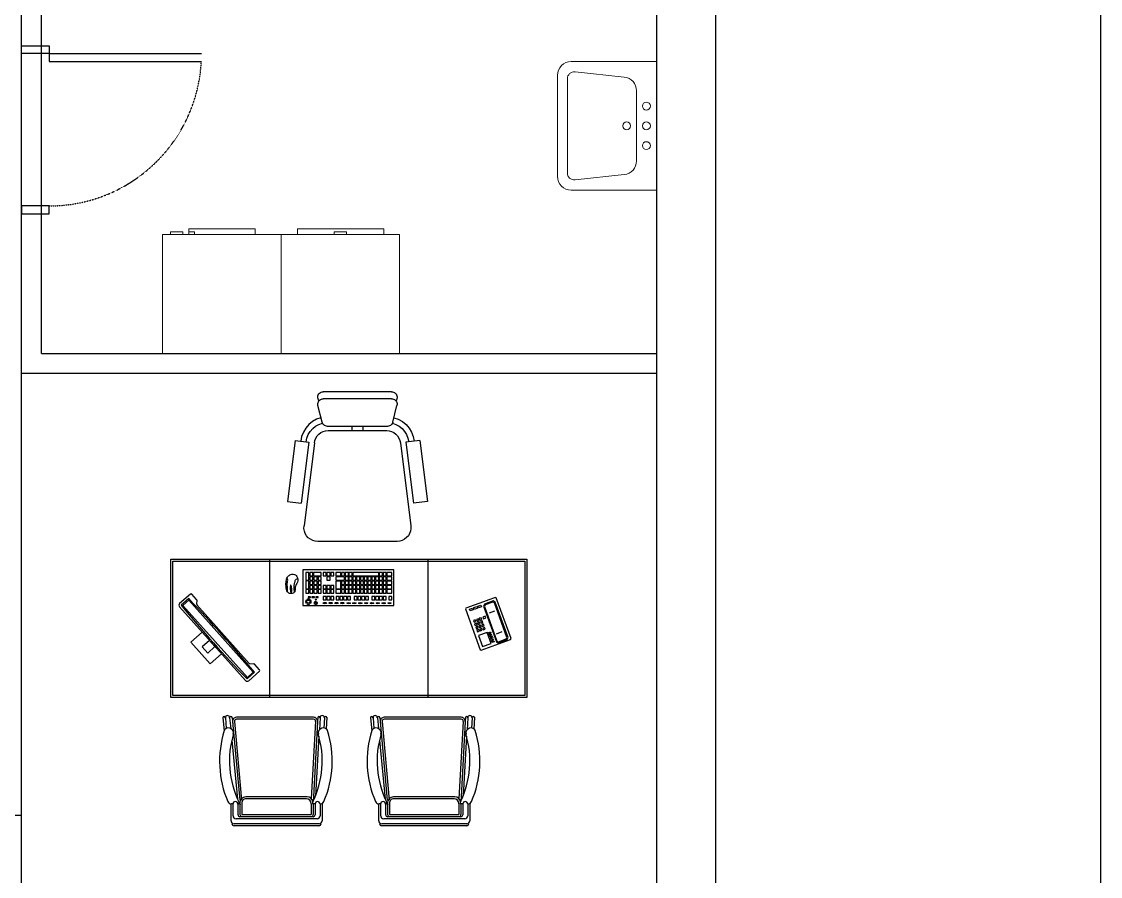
# Model space of a CAD drawing. Header units: millimetres. Extents: x 266 to 2266, y 192 to 2476.
# Drawn here: x 1720 to 2266, y 1194 to 1626 of the extents above; entities that cross this region are included whole.
import ezdxf

# ---------------------------------------------------------------- set-up
doc = ezdxf.new("R2010")
doc.units = ezdxf.units.MM
doc.linetypes.add('TRATTEGGIATA2', pattern=[0.375, 0.25, -0.125])
doc.layers.add('A-DOOR-FULL', color=4, linetype='Continuous', lineweight=25)
doc.layers.add('A-FURN', color=8, linetype='Continuous', lineweight=18)
for name, color, linetype in [('ARREDI_interni', 175, 'Continuous'), ('ARREDI_salotto', 175, 'Continuous'), ('COMPUTER aw DESK', 175, 'Continuous'), ('Wall', 43, 'Continuous')]:
    doc.layers.add(name, color=color, linetype=linetype)

msp = doc.modelspace()

# ---------------------------------------------------------------- hatches: boundary and pattern name
at = {"layer": 'ARREDI_interni'}
h = msp.add_hatch(color=256, dxfattribs=at)
edge = h.paths.add_edge_path()
edge.add_ellipse((1856.7, 1338.84), major_axis=(-0.062, 0.734), ratio=0.281582, start_angle=0, end_angle=360)

# ---------------------------------------------------------------- linework, layer by layer
msp.add_line((2266.06, 2191.56), (2266.06, 191.56))
at = {"layer": 'A-DOOR-FULL', "color": 2}
for p, q in [((1734.47, 1609.64), (1734.47, 1605.64)), ((1734.47, 1609.64), (1811.47, 1609.64)), ((1734.47, 1605.64), (1811.47, 1605.64)), ((1734.47, 1532.64), (1720.47, 1532.64)), ((1720.47, 1532.64), (1720.47, 1528.64)), ((1720.47, 1528.64), (1734.47, 1528.64)), ((1734.47, 1528.64), (1734.47, 1532.64))]:
    msp.add_line(p, q, dxfattribs=at)
msp.add_lwpolyline([(1720.47, 1613.64), (1734.47, 1613.64), (1734.47, 1609.64), (1720.47, 1609.64)], close=True, dxfattribs=at)
at = {"layer": 'A-DOOR-FULL', "color": 251, "linetype": 'TRATTEGGIATA2', "ltscale": 0.25}
msp.add_arc((1734.47, 1609.64), 77, 270, 357.0223, dxfattribs=at)
at = {"layer": 'A-FURN'}
for p, q in [((2041.48, 1605.61), (1998.48, 1605.61)), ((2041.48, 1540.61), (2041.48, 1605.61)), ((1991.48, 1598.61), (1991.48, 1547.61)), ((1998.48, 1540.61), (2041.48, 1540.61)), ((1791.67, 1518.11), (1804.67, 1518.11)), ((1791.67, 1518.11), (1791.67, 1458.11)), ((1795.83, 1519.61), (1802.05, 1519.61)), ((1795.83, 1518.11), (1795.83, 1519.61)), ((1802.05, 1518.11), (1802.05, 1519.61)), ((1838.67, 1518.11), (1804.67, 1518.11)), ((1804.98, 1518.11), (1804.98, 1521.11)), ((1804.98, 1521.11), (1838.67, 1521.11)), ((1807.98, 1519.61), (1804.98, 1519.61)), ((1807.98, 1518.11), (1807.98, 1519.61)), ((1838.67, 1521.11), (1838.67, 1518.11)), ((1838.67, 1518.11), (1851.67, 1518.11)), ((1851.67, 1458.11), (1851.67, 1518.11)), ((1851.67, 1518.11), (1864.67, 1518.11)), ((1851.67, 1518.11), (1851.67, 1458.11)), ((1859.98, 1518.11), (1859.98, 1521.11)), ((1859.98, 1521.11), (1903.67, 1521.11)), ((1898.67, 1518.11), (1864.67, 1518.11)), ((1878.56, 1519.61), (1884.78, 1519.61)), ((1878.56, 1518.11), (1878.56, 1519.61)), ((1884.78, 1518.11), (1884.78, 1519.61)), ((1898.67, 1518.11), (1911.67, 1518.11)), ((1903.67, 1521.11), (1903.67, 1518.11)), ((1911.67, 1518.11), (1911.67, 1458.11))]:
    msp.add_line(p, q, dxfattribs=at)
msp.add_lwpolyline([(2031.48, 1590.8, 0.38338), (2025.22, 1597.76), (2000.35, 1600.41, 0.445735), (1996.48, 1596.93), (1996.48, 1549.29, 0.445735), (2000.35, 1545.81), (2025.22, 1548.47, 0.38338), (2031.48, 1555.43)], format="xyb", close=True, dxfattribs=at)
for centre in [(2036.48, 1583.11), (2026.48, 1573.11), (2036.48, 1573.11), (2036.48, 1563.11)]:
    msp.add_circle(centre, 2, dxfattribs=at)
for centre, start, end in [((1998.48, 1598.61), 90, 180), ((1998.48, 1547.61), 180, 270)]:
    msp.add_arc(centre, 7, start, end, dxfattribs=at)
at = {"layer": 'ARREDI_interni'}
for p, q in [((1795.92, 1284.1), (1795.92, 1354.1)), ((1795.92, 1354.1), (1975.92, 1354.1)), ((1796.92, 1285.1), (1796.92, 1353.1)), ((1796.92, 1353.1), (1974.92, 1353.1)), ((1845.92, 1354.1), (1845.92, 1284.1)), ((1925.92, 1354.1), (1925.92, 1284.1)), ((1974.92, 1353.1), (1974.92, 1285.1)), ((1975.92, 1354.1), (1975.92, 1284.1)), ((1862.72, 1348.68), (1862.72, 1330.68)), ((1908.72, 1348.68), (1862.72, 1348.68)), ((1908.72, 1330.68), (1908.72, 1348.68)), ((1864.16, 1347.29), (1864.16, 1343.49)), ((1865.76, 1347.29), (1864.16, 1347.29)), ((1864.16, 1343.49), (1865.76, 1343.49)), ((1864.16, 1343.14), (1864.16, 1339.07)), ((1865.76, 1343.14), (1864.16, 1343.14)), ((1865.76, 1343.49), (1865.76, 1347.29)), ((1865.76, 1339.07), (1865.76, 1343.14)), ((1866.24, 1347.29), (1866.24, 1345.56)), ((1867.83, 1347.29), (1866.24, 1347.29)), ((1866.24, 1345.56), (1867.83, 1345.56)), ((1866.24, 1345.13), (1866.24, 1343.4)), ((1867.83, 1345.13), (1866.24, 1345.13)), ((1866.24, 1343.4), (1867.83, 1343.4)), ((1866.24, 1342.97), (1866.24, 1341.24)), ((1867.83, 1342.97), (1866.24, 1342.97)), ((1867.83, 1345.56), (1867.83, 1347.29)), ((1867.83, 1343.4), (1867.83, 1345.13)), ((1867.83, 1341.24), (1867.83, 1342.97)), ((1868.15, 1347.29), (1868.15, 1345.56)), ((1871.99, 1347.29), (1868.15, 1347.29)), ((1868.15, 1345.56), (1871.99, 1345.56)), ((1868.31, 1345.13), (1868.31, 1343.4)), ((1869.91, 1345.13), (1868.31, 1345.13)), ((1868.31, 1343.4), (1869.91, 1343.4)), ((1868.31, 1342.97), (1868.31, 1341.24)), ((1869.91, 1342.97), (1868.31, 1342.97)), ((1869.91, 1343.4), (1869.91, 1345.13)), ((1869.91, 1341.24), (1869.91, 1342.97)), ((1870.39, 1345.13), (1870.39, 1343.4)), ((1871.99, 1345.13), (1870.39, 1345.13)), ((1870.39, 1343.4), (1871.99, 1343.4)), ((1870.39, 1342.97), (1870.39, 1341.24)), ((1871.99, 1342.97), (1870.39, 1342.97)), ((1871.99, 1345.56), (1871.99, 1347.29)), ((1871.99, 1343.4), (1871.99, 1345.13)), ((1871.99, 1341.24), (1871.99, 1342.97)), ((1872.95, 1347.29), (1872.95, 1345.56)), ((1874.54, 1347.29), (1872.95, 1347.29)), ((1872.95, 1345.56), (1874.54, 1345.56)), ((1874.54, 1345.56), (1874.54, 1347.29)), ((1874.86, 1347.29), (1874.86, 1345.56)), ((1876.46, 1347.29), (1874.86, 1347.29)), ((1874.86, 1345.56), (1876.46, 1345.56)), ((1874.86, 1345.13), (1874.86, 1343.4)), ((1876.46, 1345.13), (1874.86, 1345.13)), ((1874.86, 1343.4), (1876.46, 1343.4)), ((1876.46, 1345.56), (1876.46, 1347.29)), ((1876.46, 1343.4), (1876.46, 1345.13)), ((1876.78, 1347.29), (1876.78, 1345.56)), ((1878.38, 1347.29), (1876.78, 1347.29)), ((1876.78, 1345.56), (1878.38, 1345.56)), ((1878.38, 1345.56), (1878.38, 1347.29)), ((1879.33, 1347.29), (1879.33, 1345.56)), ((1881.89, 1347.29), (1879.33, 1347.29)), ((1879.33, 1345.56), (1881.89, 1345.56)), ((1879.33, 1345.1), (1879.33, 1343.37)), ((1883.81, 1345.1), (1879.33, 1345.1)), ((1879.33, 1343.37), (1883.81, 1343.37)), ((1879.33, 1342.91), (1879.33, 1339.1)), ((1881.89, 1342.91), (1879.33, 1342.91)), ((1881.89, 1345.56), (1881.89, 1347.29)), ((1881.89, 1339.1), (1881.89, 1342.91)), ((1882.21, 1347.29), (1882.21, 1345.56)), ((1883.81, 1347.29), (1882.21, 1347.29)), ((1882.21, 1345.56), (1883.81, 1345.56)), ((1882.21, 1342.97), (1882.21, 1341.24)), ((1883.81, 1342.97), (1882.21, 1342.97)), ((1883.81, 1345.56), (1883.81, 1347.29)), ((1883.81, 1343.37), (1883.81, 1345.1)), ((1883.81, 1341.24), (1883.81, 1342.97)), ((1884.13, 1347.29), (1884.13, 1345.56)), ((1885.72, 1347.29), (1884.13, 1347.29)), ((1884.13, 1345.56), (1885.72, 1345.56)), ((1884.13, 1345.13), (1884.13, 1343.4)), ((1885.72, 1345.13), (1884.13, 1345.13)), ((1884.13, 1343.4), (1885.72, 1343.4)), ((1884.13, 1342.97), (1884.13, 1341.24)), ((1885.72, 1342.97), (1884.13, 1342.97)), ((1885.72, 1345.56), (1885.72, 1347.29)), ((1885.72, 1343.4), (1885.72, 1345.13)), ((1885.72, 1341.24), (1885.72, 1342.97)), ((1886.04, 1347.29), (1886.04, 1345.56)), ((1887.64, 1347.29), (1886.04, 1347.29)), ((1886.04, 1345.56), (1887.64, 1345.56)), ((1886.04, 1345.13), (1886.04, 1343.4)), ((1887.64, 1345.13), (1886.04, 1345.13)), ((1886.04, 1343.4), (1887.64, 1343.4)), ((1886.04, 1342.97), (1886.04, 1341.24)), ((1887.64, 1342.97), (1886.04, 1342.97)), ((1887.64, 1345.56), (1887.64, 1347.29)), ((1887.64, 1343.4), (1887.64, 1345.13)), ((1887.64, 1341.24), (1887.64, 1342.97)), ((1887.96, 1347.29), (1887.96, 1345.56)), ((1901.06, 1347.29), (1887.96, 1347.29)), ((1887.96, 1345.56), (1901.06, 1345.56)), ((1887.96, 1345.13), (1887.96, 1343.4)), ((1889.56, 1345.13), (1887.96, 1345.13)), ((1887.96, 1343.4), (1889.56, 1343.4)), ((1887.96, 1342.97), (1887.96, 1341.24)), ((1889.56, 1342.97), (1887.96, 1342.97)), ((1889.56, 1343.4), (1889.56, 1345.13)), ((1889.56, 1341.24), (1889.56, 1342.97)), ((1889.88, 1345.13), (1889.88, 1343.4)), ((1891.47, 1345.13), (1889.88, 1345.13)), ((1889.88, 1343.4), (1891.47, 1343.4)), ((1889.88, 1342.97), (1889.88, 1341.24)), ((1891.47, 1342.97), (1889.88, 1342.97)), ((1891.47, 1343.4), (1891.47, 1345.13)), ((1891.47, 1341.24), (1891.47, 1342.97)), ((1891.79, 1345.13), (1891.79, 1343.4)), ((1893.39, 1345.13), (1891.79, 1345.13)), ((1891.79, 1343.4), (1893.39, 1343.4)), ((1891.79, 1342.97), (1891.79, 1341.24)), ((1893.39, 1342.97), (1891.79, 1342.97)), ((1893.39, 1343.4), (1893.39, 1345.13)), ((1893.39, 1341.24), (1893.39, 1342.97)), ((1893.71, 1345.13), (1893.71, 1343.4)), ((1895.31, 1345.13), (1893.71, 1345.13)), ((1893.71, 1343.4), (1895.31, 1343.4)), ((1893.71, 1342.97), (1893.71, 1341.24)), ((1895.31, 1342.97), (1893.71, 1342.97)), ((1895.31, 1343.4), (1895.31, 1345.13)), ((1895.31, 1341.24), (1895.31, 1342.97)), ((1895.63, 1345.13), (1895.63, 1343.4)), ((1897.22, 1345.13), (1895.63, 1345.13)), ((1895.63, 1343.4), (1897.22, 1343.4)), ((1895.63, 1342.97), (1895.63, 1341.24)), ((1897.22, 1342.97), (1895.63, 1342.97)), ((1897.22, 1343.4), (1897.22, 1345.13)), ((1897.22, 1341.24), (1897.22, 1342.97)), ((1897.54, 1345.13), (1897.54, 1343.4)), ((1899.14, 1345.13), (1897.54, 1345.13)), ((1897.54, 1343.4), (1899.14, 1343.4)), ((1897.54, 1342.97), (1897.54, 1341.24)), ((1899.14, 1342.97), (1897.54, 1342.97)), ((1899.14, 1343.4), (1899.14, 1345.13)), ((1899.14, 1341.24), (1899.14, 1342.97)), ((1899.46, 1345.13), (1899.46, 1343.4)), ((1901.06, 1345.13), (1899.46, 1345.13)), ((1899.46, 1343.4), (1901.06, 1343.4)), ((1899.46, 1342.97), (1899.46, 1341.24)), ((1901.06, 1342.97), (1899.46, 1342.97)), ((1901.06, 1345.56), (1901.06, 1347.29)), ((1901.06, 1343.4), (1901.06, 1345.13)), ((1901.06, 1341.24), (1901.06, 1342.97)), ((1901.38, 1347.29), (1901.38, 1345.56)), ((1902.97, 1347.29), (1901.38, 1347.29)), ((1901.38, 1345.56), (1902.97, 1345.56)), ((1901.38, 1345.13), (1901.38, 1343.4)), ((1902.97, 1345.13), (1901.38, 1345.13)), ((1901.38, 1343.4), (1902.97, 1343.4)), ((1901.38, 1342.97), (1901.38, 1341.24)), ((1902.97, 1342.97), (1901.38, 1342.97)), ((1902.97, 1345.56), (1902.97, 1347.29)), ((1902.97, 1343.4), (1902.97, 1345.13)), ((1902.97, 1341.24), (1902.97, 1342.97)), ((1903.29, 1347.29), (1903.29, 1345.56)), ((1904.89, 1347.29), (1903.29, 1347.29)), ((1903.29, 1345.56), (1904.89, 1345.56)), ((1903.29, 1345.13), (1903.29, 1343.4)), ((1904.89, 1345.13), (1903.29, 1345.13)), ((1903.29, 1343.4), (1904.89, 1343.4)), ((1903.29, 1342.97), (1903.29, 1341.24)), ((1904.89, 1342.97), (1903.29, 1342.97)), ((1904.89, 1345.56), (1904.89, 1347.29)), ((1904.89, 1343.4), (1904.89, 1345.13)), ((1904.89, 1341.24), (1904.89, 1342.97)), ((1905.21, 1347.29), (1905.21, 1345.56)), ((1907.76, 1347.29), (1905.21, 1347.29)), ((1905.21, 1345.56), (1907.76, 1345.56)), ((1905.21, 1345.13), (1905.21, 1343.4)), ((1907.76, 1345.13), (1905.21, 1345.13)), ((1905.21, 1343.4), (1907.76, 1343.4)), ((1905.21, 1342.97), (1905.21, 1341.24)), ((1907.76, 1342.97), (1905.21, 1342.97)), ((1907.76, 1345.56), (1907.76, 1347.29)), ((1907.76, 1343.4), (1907.76, 1345.13)), ((1907.76, 1341.24), (1907.76, 1342.97)), ((1864.16, 1339.07), (1865.76, 1339.07)), ((1864.16, 1338.64), (1864.16, 1336.91)), ((1865.76, 1338.64), (1864.16, 1338.64)), ((1864.16, 1336.91), (1865.76, 1336.91)), ((1865.76, 1336.91), (1865.76, 1338.64)), ((1866.24, 1341.24), (1867.83, 1341.24)), ((1866.24, 1340.8), (1866.24, 1339.07)), ((1867.83, 1340.8), (1866.24, 1340.8)), ((1866.24, 1339.07), (1867.83, 1339.07)), ((1866.24, 1338.64), (1866.24, 1336.91)), ((1867.83, 1338.64), (1866.24, 1338.64)), ((1866.24, 1336.91), (1867.83, 1336.91)), ((1867.83, 1339.07), (1867.83, 1340.8)), ((1867.83, 1336.91), (1867.83, 1338.64)), ((1868.31, 1341.24), (1869.91, 1341.24)), ((1868.31, 1340.8), (1868.31, 1339.07)), ((1869.91, 1340.8), (1868.31, 1340.8)), ((1868.31, 1339.07), (1869.91, 1339.07)), ((1868.31, 1338.64), (1868.31, 1336.91)), ((1869.91, 1338.64), (1868.31, 1338.64)), ((1868.31, 1336.91), (1869.91, 1336.91)), ((1869.91, 1339.07), (1869.91, 1340.8)), ((1869.91, 1336.91), (1869.91, 1338.64)), ((1870.39, 1341.24), (1871.99, 1341.24)), ((1870.39, 1340.8), (1870.39, 1339.07)), ((1871.99, 1340.8), (1870.39, 1340.8)), ((1870.39, 1339.07), (1871.99, 1339.07)), ((1870.39, 1338.64), (1870.39, 1336.91)), ((1871.99, 1338.64), (1870.39, 1338.64)), ((1870.39, 1336.91), (1871.99, 1336.91)), ((1871.99, 1339.07), (1871.99, 1340.8)), ((1871.99, 1336.91), (1871.99, 1338.64)), ((1872.95, 1340.8), (1872.95, 1339.07)), ((1874.54, 1340.8), (1872.95, 1340.8)), ((1872.95, 1339.07), (1874.54, 1339.07)), ((1872.95, 1338.64), (1872.95, 1336.91)), ((1874.54, 1338.64), (1872.95, 1338.64)), ((1872.95, 1336.91), (1874.54, 1336.91)), ((1874.54, 1339.07), (1874.54, 1340.8)), ((1874.54, 1336.91), (1874.54, 1338.64)), ((1874.86, 1340.8), (1874.86, 1339.07)), ((1876.46, 1340.8), (1874.86, 1340.8)), ((1874.86, 1339.07), (1876.46, 1339.07)), ((1874.86, 1338.64), (1874.86, 1336.91)), ((1876.46, 1338.64), (1874.86, 1338.64)), ((1874.86, 1336.91), (1876.46, 1336.91)), ((1876.46, 1339.07), (1876.46, 1340.8)), ((1876.46, 1336.91), (1876.46, 1338.64)), ((1876.78, 1340.8), (1876.78, 1339.07)), ((1878.38, 1340.8), (1876.78, 1340.8)), ((1876.78, 1339.07), (1878.38, 1339.07)), ((1876.78, 1338.64), (1876.78, 1336.91)), ((1878.38, 1338.64), (1876.78, 1338.64)), ((1876.78, 1336.91), (1878.38, 1336.91)), ((1878.38, 1339.07), (1878.38, 1340.8)), ((1878.38, 1336.91), (1878.38, 1338.64)), ((1879.33, 1339.1), (1881.89, 1339.1)), ((1879.33, 1338.64), (1879.33, 1336.91)), ((1881.89, 1338.64), (1879.33, 1338.64)), ((1879.33, 1336.91), (1881.89, 1336.91)), ((1881.89, 1336.91), (1881.89, 1338.64)), ((1882.21, 1341.24), (1883.81, 1341.24)), ((1882.21, 1340.8), (1882.21, 1339.07)), ((1883.81, 1340.8), (1882.21, 1340.8)), ((1882.21, 1339.07), (1883.81, 1339.07)), ((1882.21, 1338.64), (1882.21, 1336.91)), ((1883.81, 1338.64), (1882.21, 1338.64)), ((1882.21, 1336.91), (1883.81, 1336.91)), ((1883.81, 1339.07), (1883.81, 1340.8)), ((1883.81, 1336.91), (1883.81, 1338.64)), ((1884.13, 1341.24), (1885.72, 1341.24)), ((1884.13, 1340.8), (1884.13, 1339.07)), ((1885.72, 1340.8), (1884.13, 1340.8)), ((1884.13, 1339.07), (1885.72, 1339.07)), ((1884.13, 1338.64), (1884.13, 1336.91)), ((1885.72, 1338.64), (1884.13, 1338.64)), ((1884.13, 1336.91), (1885.72, 1336.91)), ((1885.72, 1339.07), (1885.72, 1340.8)), ((1885.72, 1336.91), (1885.72, 1338.64)), ((1886.04, 1341.24), (1887.64, 1341.24)), ((1886.04, 1340.8), (1886.04, 1339.07)), ((1887.64, 1340.8), (1886.04, 1340.8)), ((1886.04, 1339.07), (1887.64, 1339.07)), ((1886.04, 1338.64), (1886.04, 1336.91)), ((1887.64, 1338.64), (1886.04, 1338.64)), ((1886.04, 1336.91), (1887.64, 1336.91)), ((1887.64, 1339.07), (1887.64, 1340.8)), ((1887.64, 1336.91), (1887.64, 1338.64)), ((1887.96, 1341.24), (1889.56, 1341.24)), ((1887.96, 1340.8), (1887.96, 1339.07)), ((1889.56, 1340.8), (1887.96, 1340.8)), ((1887.96, 1339.07), (1889.56, 1339.07)), ((1887.96, 1338.64), (1887.96, 1336.91)), ((1889.56, 1338.64), (1887.96, 1338.64)), ((1887.96, 1336.91), (1889.56, 1336.91)), ((1889.56, 1339.07), (1889.56, 1340.8)), ((1889.56, 1336.91), (1889.56, 1338.64)), ((1889.88, 1341.24), (1891.47, 1341.24)), ((1889.88, 1340.8), (1889.88, 1339.07)), ((1891.47, 1340.8), (1889.88, 1340.8)), ((1889.88, 1339.07), (1891.47, 1339.07)), ((1889.88, 1338.64), (1889.88, 1336.91)), ((1891.47, 1338.64), (1889.88, 1338.64)), ((1889.88, 1336.91), (1891.47, 1336.91)), ((1891.47, 1339.07), (1891.47, 1340.8)), ((1891.47, 1336.91), (1891.47, 1338.64)), ((1891.79, 1341.24), (1893.39, 1341.24)), ((1891.79, 1340.8), (1891.79, 1339.07)), ((1893.39, 1340.8), (1891.79, 1340.8)), ((1891.79, 1339.07), (1893.39, 1339.07)), ((1891.79, 1338.64), (1891.79, 1336.91)), ((1893.39, 1338.64), (1891.79, 1338.64)), ((1891.79, 1336.91), (1893.39, 1336.91)), ((1893.39, 1339.07), (1893.39, 1340.8)), ((1893.39, 1336.91), (1893.39, 1338.64)), ((1893.71, 1341.24), (1895.31, 1341.24)), ((1893.71, 1340.8), (1893.71, 1339.07)), ((1895.31, 1340.8), (1893.71, 1340.8)), ((1893.71, 1339.07), (1895.31, 1339.07)), ((1893.71, 1338.64), (1893.71, 1336.91)), ((1895.31, 1338.64), (1893.71, 1338.64)), ((1893.71, 1336.91), (1895.31, 1336.91)), ((1895.31, 1339.07), (1895.31, 1340.8)), ((1895.31, 1336.91), (1895.31, 1338.64)), ((1895.63, 1341.24), (1897.22, 1341.24)), ((1895.63, 1340.8), (1895.63, 1339.07)), ((1897.22, 1340.8), (1895.63, 1340.8)), ((1895.63, 1339.07), (1897.22, 1339.07)), ((1895.63, 1338.64), (1895.63, 1336.91)), ((1897.22, 1338.64), (1895.63, 1338.64)), ((1895.63, 1336.91), (1897.22, 1336.91)), ((1897.22, 1339.07), (1897.22, 1340.8)), ((1897.22, 1336.91), (1897.22, 1338.64)), ((1897.54, 1341.24), (1899.14, 1341.24)), ((1897.54, 1340.8), (1897.54, 1339.07)), ((1899.14, 1340.8), (1897.54, 1340.8)), ((1897.54, 1339.07), (1899.14, 1339.07)), ((1897.54, 1338.64), (1897.54, 1336.91)), ((1899.14, 1338.64), (1897.54, 1338.64)), ((1897.54, 1336.91), (1899.14, 1336.91)), ((1899.14, 1339.07), (1899.14, 1340.8)), ((1899.14, 1336.91), (1899.14, 1338.64)), ((1899.46, 1341.24), (1901.06, 1341.24)), ((1899.46, 1340.8), (1899.46, 1339.07)), ((1901.06, 1340.8), (1899.46, 1340.8)), ((1899.46, 1339.07), (1901.06, 1339.07)), ((1899.46, 1338.64), (1899.46, 1336.91)), ((1901.06, 1338.64), (1899.46, 1338.64)), ((1899.46, 1336.91), (1901.06, 1336.91)), ((1901.06, 1339.07), (1901.06, 1340.8)), ((1901.06, 1336.91), (1901.06, 1338.64)), ((1901.38, 1341.24), (1902.97, 1341.24)), ((1901.38, 1340.8), (1901.38, 1339.07)), ((1902.97, 1340.8), (1901.38, 1340.8)), ((1901.38, 1339.07), (1902.97, 1339.07)), ((1901.38, 1338.64), (1901.38, 1336.91)), ((1902.97, 1338.64), (1901.38, 1338.64)), ((1901.38, 1336.91), (1902.97, 1336.91)), ((1902.97, 1339.07), (1902.97, 1340.8)), ((1902.97, 1336.91), (1902.97, 1338.64)), ((1903.29, 1341.24), (1904.89, 1341.24)), ((1903.29, 1340.8), (1903.29, 1339.07)), ((1904.89, 1340.8), (1903.29, 1340.8)), ((1903.29, 1339.07), (1904.89, 1339.07)), ((1903.29, 1338.64), (1903.29, 1336.91)), ((1904.89, 1338.64), (1903.29, 1338.64)), ((1903.29, 1336.91), (1904.89, 1336.91)), ((1904.89, 1339.07), (1904.89, 1340.8)), ((1904.89, 1336.91), (1904.89, 1338.64)), ((1905.21, 1341.24), (1907.76, 1341.24)), ((1905.21, 1340.8), (1905.21, 1339.07)), ((1907.76, 1340.8), (1905.21, 1340.8)), ((1905.21, 1339.07), (1907.76, 1339.07)), ((1905.21, 1338.64), (1905.21, 1336.91)), ((1907.76, 1338.64), (1905.21, 1338.64)), ((1905.21, 1336.91), (1907.76, 1336.91)), ((1907.76, 1339.07), (1907.76, 1340.8)), ((1907.76, 1336.91), (1907.76, 1338.64)), ((1805.83, 1336.44), (1800.4, 1331.61)), ((1808.98, 1333.7), (1806.57, 1336.4)), ((1809.12, 1333.32), (1809.01, 1331.27)), ((1864.34, 1333.36), (1864.33, 1333.36)), ((1864.34, 1331.77), (1864.33, 1331.77)), ((1864.66, 1333.65), (1864.66, 1333.67)), ((1864.66, 1331.44), (1864.66, 1331.43)), ((1865.38, 1335.08), (1865.38, 1334.73)), ((1866.66, 1335.08), (1865.38, 1335.08)), ((1865.38, 1334.73), (1866.66, 1334.73)), ((1866.24, 1333.65), (1866.24, 1333.67)), ((1866.25, 1331.44), (1866.25, 1331.43)), ((1866.66, 1334.73), (1866.66, 1335.08)), ((1867.29, 1335.08), (1867.29, 1334.73)), ((1868.57, 1335.08), (1867.29, 1335.08)), ((1867.29, 1334.73), (1868.57, 1334.73)), ((1869.18, 1331.15), (1868.5, 1331.55)), ((1869.19, 1332.68), (1868.51, 1332.28)), ((1868.57, 1334.73), (1868.57, 1335.08)), ((1869.92, 1331.8), (1868.57, 1331.8)), ((1869.93, 1332.03), (1868.58, 1332.03)), ((1869.21, 1335.08), (1869.21, 1334.73)), ((1870.49, 1335.08), (1869.21, 1335.08)), ((1869.21, 1334.73), (1870.49, 1334.73)), ((1869.31, 1331.15), (1869.99, 1331.55)), ((1869.32, 1332.68), (1870, 1332.28)), ((1870.49, 1334.73), (1870.49, 1335.08)), ((1872.95, 1335.18), (1872.95, 1333.45)), ((1874.54, 1335.18), (1872.95, 1335.18)), ((1872.95, 1333.45), (1874.54, 1333.45)), ((1874.54, 1333.45), (1874.54, 1335.18)), ((1874.86, 1335.18), (1874.86, 1333.45)), ((1876.46, 1335.18), (1874.86, 1335.18)), ((1874.86, 1333.45), (1876.46, 1333.45)), ((1876.46, 1333.45), (1876.46, 1335.18)), ((1876.78, 1335.18), (1876.78, 1333.45)), ((1878.38, 1335.18), (1876.78, 1335.18)), ((1876.78, 1333.45), (1878.38, 1333.45)), ((1878.38, 1333.45), (1878.38, 1335.18)), ((1879.49, 1335.18), (1879.49, 1333.45)), ((1881.09, 1335.18), (1879.49, 1335.18)), ((1879.49, 1333.45), (1881.09, 1333.45)), ((1881.09, 1333.45), (1881.09, 1335.18)), ((1881.41, 1335.18), (1881.41, 1333.45)), ((1883.01, 1335.18), (1881.41, 1335.18)), ((1881.41, 1333.45), (1883.01, 1333.45)), ((1883.01, 1333.45), (1883.01, 1335.18)), ((1883.33, 1335.18), (1883.33, 1333.45)), ((1884.92, 1335.18), (1883.33, 1335.18)), ((1883.33, 1333.45), (1884.92, 1333.45)), ((1884.92, 1333.45), (1884.92, 1335.18)), ((1885.24, 1335.18), (1885.24, 1333.45)), ((1886.84, 1335.18), (1885.24, 1335.18)), ((1885.24, 1333.45), (1886.84, 1333.45)), ((1886.84, 1333.45), (1886.84, 1335.18)), ((1888.6, 1335.18), (1888.6, 1333.45)), ((1890.2, 1335.18), (1888.6, 1335.18)), ((1888.6, 1333.45), (1890.2, 1333.45)), ((1890.2, 1333.45), (1890.2, 1335.18)), ((1890.51, 1335.18), (1890.51, 1333.45)), ((1892.11, 1335.18), (1890.51, 1335.18)), ((1890.51, 1333.45), (1892.11, 1333.45)), ((1892.11, 1333.45), (1892.11, 1335.18)), ((1892.43, 1335.18), (1892.43, 1333.45)), ((1894.03, 1335.18), (1892.43, 1335.18)), ((1892.43, 1333.45), (1894.03, 1333.45)), ((1894.03, 1333.45), (1894.03, 1335.18)), ((1894.35, 1335.18), (1894.35, 1333.45)), ((1895.95, 1335.18), (1894.35, 1335.18)), ((1894.35, 1333.45), (1895.95, 1333.45)), ((1895.95, 1333.45), (1895.95, 1335.18)), ((1897.54, 1335.18), (1897.54, 1333.45)), ((1899.14, 1335.18), (1897.54, 1335.18)), ((1897.54, 1333.45), (1899.14, 1333.45)), ((1899.14, 1333.45), (1899.14, 1335.18)), ((1899.46, 1335.18), (1899.46, 1333.45)), ((1901.06, 1335.18), (1899.46, 1335.18)), ((1899.46, 1333.45), (1901.06, 1333.45)), ((1901.06, 1333.45), (1901.06, 1335.18)), ((1901.38, 1335.18), (1901.38, 1333.45)), ((1902.97, 1335.18), (1901.38, 1335.18)), ((1901.38, 1333.45), (1902.97, 1333.45)), ((1902.97, 1333.45), (1902.97, 1335.18)), ((1903.29, 1335.18), (1903.29, 1333.45)), ((1904.89, 1335.18), (1903.29, 1335.18)), ((1903.29, 1333.45), (1904.89, 1333.45)), ((1904.89, 1333.45), (1904.89, 1335.18)), ((1906.17, 1335.18), (1906.17, 1333.45)), ((1907.76, 1335.18), (1906.17, 1335.18)), ((1906.17, 1333.45), (1907.76, 1333.45)), ((1907.76, 1333.45), (1907.76, 1335.18)), ((1809.15, 1330.89), (1835.59, 1301.36)), ((1862.72, 1330.68), (1908.72, 1330.68)), ((1957.04, 1326.99), (1959.81, 1327.99)), ((1960.58, 1316.38), (1963.55, 1317.46)), ((1838, 1301.06), (1835.95, 1301.19)), ((1840.78, 1298.19), (1838.37, 1300.89)), ((1835.33, 1292.6), (1840.74, 1297.45)), ((1975.92, 1284.1), (1795.92, 1284.1)), ((1974.92, 1285.1), (1796.92, 1285.1))]:
    msp.add_line(p, q, dxfattribs=at)
at = {"layer": 'ARREDI_interni', "linetype": 'ByBlock'}
for p, q in [((1955.95, 1333.2), (1945.2, 1329.31)), ((1954.59, 1331.36), (1954.11, 1330.34)), ((1958.92, 1332.92), (1954.59, 1331.36)), ((1958.78, 1332.37), (1954.9, 1330.96)), ((1960.13, 1334.71), (1956.33, 1333.34)), ((1959.59, 1331.99), (1958.78, 1332.37)), ((1959.99, 1332.3), (1958.92, 1332.92)), ((1965.91, 1314.52), (1959.59, 1331.99)), ((1966.47, 1314.38), (1959.99, 1332.3)), ((1960.53, 1334.52), (1960.13, 1334.71)), ((1967.99, 1313.92), (1960.53, 1334.52)), ((1945.2, 1329.31), (1945.01, 1328.9)), ((1945.01, 1328.9), (1952.46, 1308.3)), ((1947.07, 1328.81), (1948.56, 1329.35)), ((1947.39, 1327.91), (1947.07, 1328.81)), ((1948.89, 1328.45), (1947.39, 1327.91)), ((1948.56, 1329.35), (1948.89, 1328.45)), ((1949.16, 1329.56), (1950.65, 1330.1)), ((1949.48, 1328.67), (1949.16, 1329.56)), ((1950.98, 1329.21), (1949.48, 1328.67)), ((1950.65, 1330.1), (1950.98, 1329.21)), ((1951.25, 1330.32), (1952.74, 1330.86)), ((1951.57, 1329.42), (1951.25, 1330.32)), ((1953.07, 1329.96), (1951.57, 1329.42)), ((1952.74, 1330.86), (1953.07, 1329.96)), ((1954.11, 1330.34), (1960.65, 1312.28)), ((1954.9, 1330.96), (1954.52, 1330.15)), ((1954.52, 1330.15), (1960.84, 1312.68)), ((1949.87, 1323.4), (1948.97, 1323.08)), ((1948.97, 1323.08), (1949.3, 1322.18)), ((1949.3, 1322.18), (1950.19, 1322.51)), ((1950.46, 1321.76), (1949.57, 1321.44)), ((1949.57, 1321.44), (1949.89, 1320.54)), ((1950.19, 1322.51), (1949.87, 1323.4)), ((1949.89, 1320.54), (1950.79, 1320.87)), ((1950.79, 1320.87), (1950.46, 1321.76)), ((1951.36, 1323.94), (1950.47, 1323.62)), ((1950.47, 1323.62), (1950.79, 1322.72)), ((1950.79, 1322.72), (1951.69, 1323.05)), ((1951.96, 1322.3), (1951.06, 1321.98)), ((1951.06, 1321.98), (1951.39, 1321.08)), ((1951.69, 1323.05), (1951.36, 1323.94)), ((1951.39, 1321.08), (1952.28, 1321.41)), ((1952.55, 1320.66), (1951.66, 1320.33)), ((1952.86, 1324.48), (1951.96, 1324.16)), ((1951.96, 1324.16), (1952.28, 1323.26)), ((1952.28, 1321.41), (1951.96, 1322.3)), ((1952.28, 1323.26), (1953.18, 1323.59)), ((1953.45, 1322.84), (1952.55, 1322.52)), ((1952.55, 1322.52), (1952.88, 1321.62)), ((1952.87, 1319.76), (1952.55, 1320.66)), ((1953.18, 1323.59), (1952.86, 1324.48)), ((1952.88, 1321.62), (1953.77, 1321.95)), ((1954.04, 1321.2), (1953.15, 1320.87)), ((1953.15, 1320.87), (1953.47, 1319.98)), ((1953.77, 1321.95), (1953.45, 1322.84)), ((1954.95, 1325.24), (1953.75, 1324.81)), ((1953.75, 1324.81), (1954.08, 1323.91)), ((1954.37, 1320.3), (1954.04, 1321.2)), ((1954.08, 1323.91), (1955.27, 1324.34)), ((1955.27, 1324.34), (1954.95, 1325.24)), ((1951.06, 1320.12), (1950.16, 1319.79)), ((1950.16, 1319.79), (1950.49, 1318.9)), ((1950.49, 1318.9), (1951.38, 1319.22)), ((1951.65, 1318.48), (1950.76, 1318.15)), ((1950.76, 1318.15), (1951.08, 1317.26)), ((1951.38, 1319.22), (1951.06, 1320.12)), ((1951.08, 1317.26), (1951.98, 1317.58)), ((1955.91, 1316.98), (1951.58, 1315.41)), ((1951.58, 1315.41), (1953.58, 1309.89)), ((1951.98, 1317.58), (1951.65, 1318.48)), ((1951.66, 1320.33), (1951.98, 1319.44)), ((1951.98, 1319.44), (1952.87, 1319.76)), ((1953.14, 1319.02), (1952.25, 1318.69)), ((1952.25, 1318.69), (1952.57, 1317.8)), ((1952.57, 1317.8), (1953.47, 1318.12)), ((1953.47, 1318.12), (1953.14, 1319.02)), ((1953.47, 1319.98), (1954.37, 1320.3)), ((1954.64, 1319.56), (1953.74, 1319.23)), ((1953.74, 1319.23), (1954.07, 1318.34)), ((1954.07, 1318.34), (1954.96, 1318.66)), ((1954.96, 1318.66), (1954.64, 1319.56)), ((1957.91, 1311.45), (1955.91, 1316.98)), ((1956.46, 1316.84), (1957.66, 1317.27)), ((1956.63, 1316.39), (1956.46, 1316.84)), ((1957.82, 1316.83), (1956.63, 1316.39)), ((1956.79, 1315.95), (1957.98, 1316.38)), ((1956.95, 1315.5), (1956.79, 1315.95)), ((1958.14, 1315.93), (1956.95, 1315.5)), ((1957.11, 1315.05), (1958.31, 1315.48)), ((1957.27, 1314.6), (1957.11, 1315.05)), ((1958.47, 1315.03), (1957.27, 1314.6)), ((1957.66, 1317.27), (1957.82, 1316.83)), ((1957.98, 1316.38), (1958.14, 1315.93)), ((1958.31, 1315.48), (1958.47, 1315.03)), ((1952.87, 1308.11), (1967.8, 1313.51)), ((1953.58, 1309.89), (1957.91, 1311.45)), ((1957.44, 1314.15), (1958.63, 1314.59)), ((1957.6, 1313.71), (1957.44, 1314.15)), ((1958.79, 1314.14), (1957.6, 1313.71)), ((1957.76, 1313.26), (1958.95, 1313.69)), ((1957.92, 1312.81), (1957.76, 1313.26)), ((1959.12, 1313.24), (1957.92, 1312.81)), ((1958.08, 1312.36), (1959.28, 1312.8)), ((1958.25, 1311.92), (1958.08, 1312.36)), ((1959.44, 1312.35), (1958.25, 1311.92)), ((1958.63, 1314.59), (1958.79, 1314.14)), ((1958.95, 1313.69), (1959.12, 1313.24)), ((1959.28, 1312.8), (1959.44, 1312.35)), ((1960.65, 1312.28), (1961.52, 1311.75)), ((1960.84, 1312.68), (1961.65, 1312.3)), ((1961.52, 1311.75), (1965.99, 1313.37)), ((1961.65, 1312.3), (1965.53, 1313.71)), ((1965.53, 1313.71), (1965.91, 1314.52)), ((1965.99, 1313.37), (1966.47, 1314.38)), ((1967.8, 1313.51), (1967.99, 1313.92)), ((1952.46, 1308.3), (1952.87, 1308.11))]:
    msp.add_line(p, q, dxfattribs=at)
at = {"layer": 'ARREDI_interni'}
for points in [[(1804.99, 1334.14), (1801.18, 1330.73)], [(1800.28, 1329.97), (1833.69, 1292.66)], [(1811.71, 1317.2), (1806, 1312.1), (1815.85, 1301.1), (1821.55, 1306.21)], [(1834.5, 1293.51), (1838.32, 1296.93)]]:
    msp.add_lwpolyline(points, dxfattribs=at)
for points in [[(1802.09, 1330.63), (1834.67, 1294.24), (1837.61, 1296.88), (1805.03, 1333.26)], [(1811.87, 1309.7), (1814.63, 1306.62), (1818.27, 1309.88), (1815.51, 1312.96)]]:
    msp.add_lwpolyline(points, close=True, dxfattribs=at)
for centre, radius in [((1865.45, 1332.55), 0.793), ((1869.25, 1333.66), 0.258)]:
    msp.add_circle(centre, radius, dxfattribs=at)
for centre, radius, start, end in [((1860.77, 1339.37), 4.54, 160.3498, 210.8129), ((1856.56, 1340.88), 0.074, 24.237, 161.2478), ((1851.25, 1338.45), 5.92, 346.5396, 24.6039), ((1856.94, 1337.08), 0.074, 210.8129, 346.5396), ((1801.18, 1330.73), 1.17, 131.2637, 223.7309), ((1145.62, 710.2), 907.79, 40.26503, 43.41855), ((1806.18, 1336.05), 0.528, 41.8418, 131.6831), ((1808.59, 1333.35), 0.528, 357.0612, 41.8418), ((1809.54, 1331.24), 0.528, 177.0612, 221.8418), ((1809.54, 1331.24), 0.528, 177.0612, 221.8418), ((1865.54, 1332.57), 1.44, 146.6955, 213.3045), ((1865.54, 1332.57), 1.29, 149.7714, 210.2286), ((1864.34, 1333.26), 0.0963, 329.7714, 90), ((1864.34, 1331.87), 0.0963, 270, 30.2286), ((1865.45, 1332.46), 1.44, 56.6955, 123.3045), ((1864.75, 1333.65), 0.0963, 180, 300.2286), ((1864.76, 1331.44), 0.0963, 59.7714, 180), ((1865.46, 1332.63), 1.44, 236.6955, 303.3045), ((1865.45, 1332.46), 1.29, 59.7714, 120.2286), ((1865.46, 1332.63), 1.29, 239.7714, 300.2286), ((1866.15, 1333.65), 0.0963, 239.7714, 0), ((1866.15, 1331.44), 0.0963, 0, 120.2286), ((1866.65, 1333.25), 0.0963, 102.5448, 210.2286), ((1866.65, 1331.85), 0.0963, 149.7714, 257.4552), ((1865.45, 1332.55), 1.29, 329.7714, 30.2286), ((1866.6, 1333.25), 0.0963, 31.1236, 77.4552), ((1866.6, 1331.85), 0.0963, 282.5448, 328.8764), ((1865.45, 1332.55), 1.44, 328.8764, 31.1236), ((1868.57, 1331.66), 0.134, 90, 239.5588), ((1868.58, 1332.17), 0.134, 120.4412, 270), ((1869.26, 1332.56), 0.134, 59.5588, 120.4412), ((1869.92, 1331.66), 0.134, 300.4412, 90), ((1869.93, 1332.17), 0.134, 270, 59.5588), ((2271.81, 1718.61), 609.87, 219.49443, 224.18914), ((1869.25, 1331.27), 0.134, 239.5588, 300.4412), ((1835.98, 1301.71), 0.528, 221.8418, 266.6224), ((1837.97, 1300.54), 0.528, 41.8418, 86.6224), ((1840.39, 1297.84), 0.528, 311.8418, 41.8418), ((1834.53, 1293.47), 1.17, 219.9527, 312.4199)]:
    msp.add_arc(centre, radius, start, end, dxfattribs=at)
for centre, major_axis, ratio in [((1856.7, 1338.84), (-0.062, 0.734), 0.281582), ((1873.82, 1331.86), (0.91, 0), 0.333324), ((1876.78, 1331.86), (0.91, 0), 0.333324), ((1879.74, 1331.86), (0.91, 0), 0.333324), ((1882.7, 1331.86), (0.91, 0), 0.333324), ((1885.85, 1331.79), (0.91, 0), 0.333324), ((1888.81, 1331.79), (0.91, 0), 0.333324), ((1891.76, 1331.79), (0.91, 0), 0.333324), ((1894.72, 1331.79), (0.91, 0), 0.333324), ((1897.68, 1331.79), (0.91, 0), 0.333324), ((1900.64, 1331.79), (0.91, 0), 0.333324), ((1903.59, 1331.79), (0.91, 0), 0.333324), ((1906.55, 1331.79), (0.91, 0), 0.333324)]:
    msp.add_ellipse(centre, major_axis=major_axis, ratio=ratio, dxfattribs=at)
for points in [[(1857.8, 1336.86), (1858.74, 1337.92), (1858.86, 1339.35), (1859.28, 1341.27), (1859.96, 1342.38), (1859.61, 1345.33), (1858.97, 1346.08), (1856.59, 1346.27), (1855.14, 1345.27), (1854.38, 1343.58), (1854.19, 1341.21), (1854.34, 1339.51), (1854.65, 1338.04), (1856.01, 1336.73), (1857.8, 1336.86)], [(1854.85, 1337.67), (1854.95, 1339.65), (1854.75, 1341.35), (1855.05, 1343.48), (1854.87, 1344.22), (1854.67, 1344.49)], [(1858.56, 1337.6), (1858.26, 1339.24), (1858.69, 1342.41), (1859.26, 1343.93), (1860.05, 1344.24)]]:
    msp.add_spline(points, degree=3, dxfattribs=at)
at = {"layer": 'ARREDI_salotto'}
for p, q in [((1791.67, 1458.11), (1791.67, 1458.11)), ((1955.95, 1333.2), (1956.33, 1333.34))]:
    msp.add_line(p, q, dxfattribs=at)
at = {"layer": 'COMPUTER aw DESK', "extrusion": (0, 0, -1)}
for p, q in [((1870.27, 1436.1), (1870.36, 1436.62)), ((1870.28, 1435.57), (1870.27, 1436.1)), ((1870.4, 1435.06), (1870.28, 1435.57)), ((1870.36, 1436.62), (1870.54, 1437.11)), ((1870.6, 1434.58), (1870.4, 1435.06)), ((1870.54, 1437.11), (1870.81, 1437.56)), ((1870.81, 1437.56), (1871.15, 1437.95)), ((1871.15, 1437.95), (1871.57, 1438.27)), ((1871.57, 1438.27), (1872.04, 1438.51)), ((1871.61, 1434.77), (1872.07, 1435)), ((1872.04, 1438.51), (1872.54, 1438.66)), ((1872.07, 1435), (1872.56, 1435.13)), ((1872.54, 1438.66), (1873.06, 1438.71)), ((1872.56, 1435.13), (1873.07, 1435.18)), ((1907.57, 1438.71), (1873.06, 1438.71)), ((1907.57, 1435.19), (1873.07, 1435.18)), ((1907.57, 1438.71), (1908.09, 1438.66)), ((1907.57, 1435.19), (1908.08, 1435.14)), ((1908.08, 1435.14), (1908.57, 1435)), ((1908.09, 1438.66), (1908.6, 1438.52)), ((1908.57, 1435), (1909.02, 1434.78)), ((1908.6, 1438.52), (1909.07, 1438.28)), ((1909.07, 1438.28), (1909.48, 1437.96)), ((1909.48, 1437.96), (1909.83, 1437.57)), ((1909.83, 1437.57), (1910.1, 1437.12)), ((1910.24, 1435.07), (1910.04, 1434.59)), ((1910.1, 1437.12), (1910.28, 1436.63)), ((1910.35, 1435.58), (1910.24, 1435.07)), ((1910.28, 1436.63), (1910.36, 1436.11)), ((1910.36, 1436.11), (1910.35, 1435.58)), ((1870.27, 1432.2), (1870.29, 1432.71)), ((1870.35, 1431.7), (1870.27, 1432.2)), ((1870.29, 1432.71), (1870.39, 1433.2)), ((1872.45, 1423.3), (1870.35, 1431.7)), ((1870.39, 1433.2), (1870.58, 1433.67)), ((1870.58, 1433.67), (1870.86, 1434.1)), ((1870.89, 1434.14), (1870.6, 1434.58)), ((1870.86, 1434.1), (1871.21, 1434.47)), ((1871.21, 1434.47), (1871.61, 1434.77)), ((1908.19, 1423.31), (1910.29, 1431.71)), ((1909.02, 1434.78), (1909.43, 1434.48)), ((1909.43, 1434.48), (1909.78, 1434.11)), ((1910.04, 1434.59), (1909.75, 1434.15)), ((1909.78, 1434.11), (1910.05, 1433.68)), ((1910.05, 1433.68), (1910.25, 1433.21)), ((1910.25, 1433.21), (1910.35, 1432.72)), ((1910.37, 1432.21), (1910.29, 1431.71)), ((1910.35, 1432.72), (1910.37, 1432.21)), ((1908.75, 1425.56), (1910.98, 1424.75)), ((1910.98, 1424.75), (1913.04, 1423.59)), ((1865.48, 1417.02), (1866.47, 1418.64)), ((1866.47, 1418.64), (1867.71, 1420.07)), ((1867.71, 1420.07), (1869.18, 1421.27)), ((1869.18, 1421.27), (1870.83, 1422.2)), ((1870.83, 1422.2), (1872.61, 1422.84)), ((1871.89, 1418.02), (1873.02, 1418.57)), ((1872.63, 1422.8), (1872.45, 1423.3)), ((1872.9, 1422.34), (1872.63, 1422.8)), ((1873.24, 1421.94), (1872.9, 1422.34)), ((1873.02, 1418.57), (1874.24, 1418.91)), ((1873.66, 1421.62), (1873.24, 1421.94)), ((1874.13, 1421.38), (1873.66, 1421.62)), ((1874.64, 1421.23), (1874.13, 1421.38)), ((1874.24, 1418.91), (1875.5, 1419.02)), ((1875.17, 1421.18), (1874.64, 1421.23)), ((1905.47, 1421.19), (1875.17, 1421.18)), ((1875.5, 1419.02), (1905.14, 1419.03)), ((1887.52, 1421.18), (1887.52, 1419.03)), ((1893.12, 1421.18), (1893.12, 1419.03)), ((1905.14, 1419.03), (1906.4, 1418.91)), ((1906, 1421.24), (1905.47, 1421.19)), ((1906.51, 1421.38), (1906, 1421.24)), ((1906.4, 1418.91), (1907.62, 1418.58)), ((1906.98, 1421.63), (1906.51, 1421.38)), ((1907.4, 1421.95), (1906.98, 1421.63)), ((1907.75, 1422.35), (1907.4, 1421.95)), ((1907.62, 1418.58), (1908.76, 1418.02)), ((1908.01, 1422.81), (1907.75, 1422.35)), ((1908.19, 1423.31), (1908.01, 1422.81)), ((1908.03, 1422.85), (1909.82, 1422.21)), ((1909.82, 1422.21), (1911.46, 1421.28)), ((1911.46, 1421.28), (1912.93, 1420.08)), ((1912.93, 1420.08), (1914.18, 1418.65)), ((1913.04, 1423.59), (1914.88, 1422.09)), ((1914.18, 1418.65), (1915.16, 1417.03)), ((1914.88, 1422.09), (1916.43, 1420.31)), ((1916.43, 1420.31), (1917.67, 1418.29)), ((1858.83, 1414.1), (1854.98, 1383.23)), ((1858.83, 1414.1), (1865.78, 1413.24)), ((1865.78, 1413.24), (1861.93, 1382.36)), ((1864.39, 1413.41), (1864.78, 1415.26)), ((1864.78, 1415.26), (1865.48, 1417.02)), ((1868.56, 1412.89), (1868.83, 1414.12)), ((1868.83, 1414.12), (1869.31, 1415.29)), ((1869.31, 1415.29), (1870, 1416.35)), ((1870, 1416.35), (1870.87, 1417.27)), ((1870.87, 1417.27), (1871.89, 1418.02)), ((1908.76, 1418.02), (1909.78, 1417.28)), ((1909.78, 1417.28), (1910.64, 1416.36)), ((1910.64, 1416.36), (1911.33, 1415.3)), ((1911.33, 1415.3), (1911.82, 1414.13)), ((1911.82, 1414.13), (1912.09, 1412.9)), ((1921.81, 1414.12), (1914.87, 1413.25)), ((1914.87, 1413.25), (1918.73, 1382.38)), ((1915.16, 1417.03), (1915.86, 1415.27)), ((1915.86, 1415.27), (1916.26, 1413.42)), ((1917.67, 1418.29), (1918.54, 1416.08)), ((1918.54, 1416.08), (1919.04, 1413.77)), ((1921.81, 1414.12), (1925.68, 1383.25)), ((1868.56, 1412.89), (1863.32, 1370.89)), ((1912.09, 1412.9), (1917.35, 1370.9)), ((1854.98, 1383.23), (1861.93, 1382.36)), ((1925.68, 1383.25), (1918.73, 1382.38)), ((1863.28, 1369.57), (1863.32, 1370.89)), ((1863.48, 1368.27), (1863.28, 1369.57)), ((1917.39, 1369.58), (1917.18, 1368.28)), ((1917.35, 1370.9), (1917.39, 1369.58)), ((1863.93, 1367.03), (1863.48, 1368.27)), ((1864.6, 1365.9), (1863.93, 1367.03)), ((1865.47, 1364.91), (1864.6, 1365.9)), ((1866.51, 1364.11), (1865.47, 1364.91)), ((1867.69, 1363.51), (1866.51, 1364.11)), ((1914.15, 1364.12), (1912.98, 1363.52)), ((1915.19, 1364.93), (1914.15, 1364.12)), ((1916.06, 1365.91), (1915.19, 1364.93)), ((1916.73, 1367.05), (1916.06, 1365.91)), ((1917.18, 1368.28), (1916.73, 1367.05)), ((1868.95, 1363.15), (1867.69, 1363.51)), ((1870.26, 1363.02), (1868.95, 1363.15)), ((1910.4, 1363.03), (1870.26, 1363.02)), ((1911.71, 1363.15), (1910.4, 1363.03)), ((1912.98, 1363.52), (1911.71, 1363.15))]:
    msp.add_line(p, q, dxfattribs=at)
at = {"layer": 'COMPUTER aw DESK'}
for p, q in [((1869.66, 1424.75), (1867.6, 1423.58)), ((1871.89, 1425.55), (1869.66, 1424.75)), ((1864.21, 1420.3), (1862.98, 1418.27)), ((1865.77, 1422.08), (1864.21, 1420.3)), ((1867.6, 1423.58), (1865.77, 1422.08)), ((1862.1, 1416.07), (1861.61, 1413.76)), ((1862.98, 1418.27), (1862.1, 1416.07)), ((1822.28, 1273.93), (1822.88, 1267.33)), ((1823.52, 1273.93), (1824, 1268.46)), ((1825.7, 1273.93), (1826.22, 1268.47)), ((1826.98, 1273.89), (1827.27, 1270.65)), ((1827.15, 1271.92), (1830.76, 1232.14)), ((1828.15, 1272.01), (1831.76, 1232.14)), ((1868.14, 1274.1), (1829.14, 1274.1)), ((1868.14, 1273.1), (1829.14, 1273.1)), ((1869.14, 1272.05), (1866.99, 1233)), ((1870.14, 1271.99), (1868.04, 1233.87)), ((1870.24, 1273.91), (1870.12, 1272.12)), ((1871.42, 1273.93), (1871.05, 1267.77)), ((1873.6, 1273.93), (1873.33, 1268.69)), ((1874.92, 1274.01), (1874.57, 1268.12)), ((1874.92, 1274.1), (1874.92, 1274.09)), ((1896.96, 1273.93), (1897.56, 1267.33)), ((1898.2, 1273.93), (1898.68, 1268.46)), ((1900.38, 1273.93), (1900.9, 1268.47)), ((1901.66, 1273.89), (1901.95, 1270.65)), ((1901.83, 1271.92), (1905.43, 1232.14)), ((1902.83, 1272.01), (1906.44, 1232.14)), ((1942.82, 1274.1), (1903.82, 1274.1)), ((1942.82, 1273.1), (1903.82, 1273.1)), ((1943.82, 1272.05), (1941.66, 1233)), ((1944.82, 1271.99), (1942.71, 1233.87)), ((1944.92, 1273.91), (1944.8, 1272.12)), ((1946.09, 1273.93), (1945.73, 1267.77)), ((1948.27, 1273.93), (1948.01, 1268.69)), ((1949.6, 1274.01), (1949.25, 1268.12)), ((1949.6, 1274.1), (1949.6, 1274.09)), ((1826.79, 1262.56), (1829.66, 1232.79)), ((1870.86, 1264.51), (1869.1, 1234.47)), ((1901.47, 1262.56), (1904.34, 1232.79)), ((1945.54, 1264.51), (1943.78, 1234.47)), ((1864.87, 1233.88), (1833.88, 1233.88)), ((1868.04, 1234.11), (1867.85, 1231.51)), ((1939.54, 1233.88), (1908.56, 1233.88)), ((1942.72, 1234.11), (1942.53, 1231.51)), ((1826.42, 1221.81), (1826.42, 1230.31)), ((1827.39, 1230.31), (1826.6, 1230.31)), ((1827.42, 1224.31), (1827.42, 1230.31)), ((1829.92, 1224.81), (1829.92, 1230.31)), ((1829.92, 1230.15), (1829.92, 1230.15)), ((1830.88, 1230.53), (1830.88, 1224.96)), ((1830.89, 1230.6), (1830.9, 1230.53)), ((1831.88, 1230.53), (1831.88, 1224.96)), ((1864.49, 1232.88), (1833.88, 1232.88)), ((1866.99, 1230.38), (1866.99, 1224.96)), ((1867.99, 1230.32), (1867.99, 1224.96)), ((1868.9, 1230.32), (1868.07, 1230.32)), ((1868.9, 1230.32), (1868.92, 1224.81)), ((1871.42, 1230.31), (1871.42, 1224.31)), ((1872.42, 1230.53), (1872.42, 1221.81)), ((1901.1, 1221.81), (1901.1, 1230.31)), ((1902.06, 1230.31), (1901.28, 1230.31)), ((1902.1, 1224.31), (1902.1, 1230.31)), ((1904.6, 1224.81), (1904.6, 1230.31)), ((1904.6, 1230.15), (1904.6, 1230.15)), ((1905.56, 1230.53), (1905.56, 1224.96)), ((1905.57, 1230.6), (1905.58, 1230.53)), ((1906.56, 1230.53), (1906.56, 1224.96)), ((1939.17, 1232.88), (1908.56, 1232.88)), ((1941.67, 1230.38), (1941.67, 1224.96)), ((1942.67, 1230.32), (1942.67, 1224.96)), ((1943.58, 1230.32), (1942.75, 1230.32)), ((1943.58, 1230.32), (1943.6, 1224.81)), ((1946.1, 1230.31), (1946.1, 1224.31)), ((1947.1, 1230.53), (1947.1, 1221.81)), ((1869.92, 1222.81), (1828.92, 1222.81)), ((1867.92, 1223.81), (1830.92, 1223.81)), ((1831.88, 1224.96), (1866.99, 1224.96)), ((1831.88, 1223.96), (1866.99, 1223.96)), ((1944.6, 1222.81), (1903.6, 1222.81)), ((1942.6, 1223.81), (1905.6, 1223.81)), ((1906.56, 1224.96), (1941.67, 1224.96)), ((1906.56, 1223.96), (1941.67, 1223.96)), ((1870.92, 1220.31), (1827.92, 1220.31)), ((1870.92, 1219.31), (1827.92, 1219.31)), ((1945.6, 1220.31), (1902.6, 1220.31)), ((1945.6, 1219.31), (1902.6, 1219.31))]:
    msp.add_line(p, q, dxfattribs=at)
for centre, radius, start, end in [((1822.9, 1273.93), 0.616, 0.0001, 179.9999), ((1824.6, 1273.93), 1.09, 0.0001, 179.9999), ((1826.33, 1273.92), 0.636, 358.8177, 178.8176), ((1829.14, 1272.1), 2, 90, 185.1749), ((1829.14, 1272.1), 1, 90, 185.1749), ((1868.14, 1272.1), 2, 356.8395, 90), ((1868.14, 1272.1), 1, 356.8395, 90), ((1870.81, 1273.9), 0.574, 358.5428, 178.5426), ((1872.49, 1273.89), 1.1, 0.0001, 179.9999), ((1874.24, 1273.93), 0.67, 358.7509, 178.7507), ((1897.58, 1273.93), 0.616, 0.0001, 179.9999), ((1899.28, 1273.93), 1.09, 0.0001, 179.9999), ((1901.01, 1273.92), 0.636, 358.8177, 178.8176), ((1903.82, 1272.1), 2, 90, 185.1749), ((1903.82, 1272.1), 1, 90, 185.1749), ((1942.82, 1272.1), 2, 356.8395, 90), ((1942.82, 1272.1), 1, 356.8395, 90), ((1945.49, 1273.9), 0.574, 358.5428, 178.5426), ((1947.17, 1273.89), 1.1, 0.0001, 179.9999), ((1948.91, 1273.93), 0.67, 358.7509, 178.7507), ((1872.46, 1251.94), 51.88, 162.689, 203.1795), ((1825.12, 1266.23), 2.5, 344.6332, 164.6331), ((1872.46, 1251.94), 46.88, 162.689, 206.4334), ((1825.65, 1251.94), 46.88, 333.5365, 17.311), ((1872.99, 1266.23), 2.5, 15.3669, 195.3668), ((1825.65, 1251.94), 51.88, 336.8205, 17.311), ((1947.13, 1251.94), 51.88, 162.689, 203.1795), ((1899.8, 1266.23), 2.5, 344.6332, 164.6331), ((1947.13, 1251.94), 46.88, 162.689, 206.4334), ((1900.33, 1251.94), 46.88, 333.5365, 17.311), ((1947.67, 1266.23), 2.5, 15.3669, 195.3668), ((1900.33, 1251.94), 51.88, 336.8205, 17.311), ((1833.88, 1230.88), 3, 90, 185.1749), ((1864.87, 1230.88), 3, 8.9496, 90), ((1908.56, 1230.88), 3, 90, 185.1749), ((1939.54, 1230.88), 3, 8.9496, 90), ((1826.6, 1232.31), 2, 203.1795, 270), ((1828.61, 1230.27), 1.26, 0.0001, 179.9999), ((1829.88, 1231.11), 0.801, 270, 300.5891), ((1830.03, 1230.85), 0.5, 300.5891, 26.4334), ((1872.46, 1251.94), 46.88, 207.5697, 207.7693), ((1833.88, 1230.88), 2, 90, 185.1749), ((1864.49, 1230.38), 2.5, 0, 90), ((1868.07, 1230.82), 0.5, 153.5365, 270), ((1870.16, 1230.23), 1.26, 3.5161, 175.7144), ((1871.51, 1232.3), 2, 267.435, 336.8399), ((1901.28, 1232.31), 2, 203.1795, 270), ((1903.28, 1230.27), 1.26, 0.0001, 179.9999), ((1904.55, 1231.11), 0.801, 270, 300.5891), ((1904.71, 1230.85), 0.5, 300.5891, 26.4334), ((1947.13, 1251.94), 46.88, 207.5697, 207.7693), ((1908.56, 1230.88), 2, 90, 185.1749), ((1939.17, 1230.38), 2.5, 0, 90), ((1942.75, 1230.82), 0.5, 153.5365, 270), ((1944.84, 1230.23), 1.26, 3.5161, 175.7144), ((1946.19, 1232.3), 2, 267.435, 336.8399), ((1828.92, 1224.31), 1.5, 180.0007, 270.0004), ((1830.92, 1224.81), 1, 180.0007, 270.0004), ((1831.88, 1224.96), 1, 180, 270), ((1866.99, 1224.96), 1, 270, 0), ((1867.92, 1224.81), 1, 270.0004, 0), ((1869.92, 1224.31), 1.5, 270.0004, 0), ((1903.6, 1224.31), 1.5, 180.0007, 270.0004), ((1905.6, 1224.81), 1, 180.0007, 270.0004), ((1906.56, 1224.96), 1, 180, 270), ((1941.67, 1224.96), 1, 270, 0), ((1942.6, 1224.81), 1, 270.0004, 0), ((1944.6, 1224.31), 1.5, 270.0004, 0), ((1827.92, 1221.81), 1.5, 180.0007, 270.0004), ((1827.9, 1220.31), 1.03, 180.0021, 270), ((1870.87, 1220.31), 1.03, 270, 359.9999), ((1870.92, 1221.81), 1.5, 270.0004, 0), ((1902.6, 1221.81), 1.5, 180.0007, 270.0004), ((1902.58, 1220.31), 1.03, 180.0021, 270), ((1945.55, 1220.31), 1.03, 270, 359.9999), ((1945.6, 1221.81), 1.5, 270.0004, 0)]:
    msp.add_arc(centre, radius, start, end, dxfattribs=at)
at = {"layer": 'Wall'}
for p, q in [((2071.48, 1758.11), (2071.48, 729.12)), ((1720.47, 1448.11), (1720.47, 1728.11)), ((1730.47, 1458.11), (1730.47, 1728.11)), ((2041.48, 1728.11), (2041.48, 759.12)), ((1720.47, 1448.11), (1720.47, 1508.11)), ((1730.47, 1458.11), (2041.48, 1458.11)), ((1720.47, 1448.11), (2041.48, 1448.11)), ((1720.47, 854.27), (1720.47, 1448.11)), ((1660.47, 1224.62), (1720.47, 1224.62))]:
    msp.add_line(p, q, dxfattribs=at)

doc.saveas('drawing.dxf')
